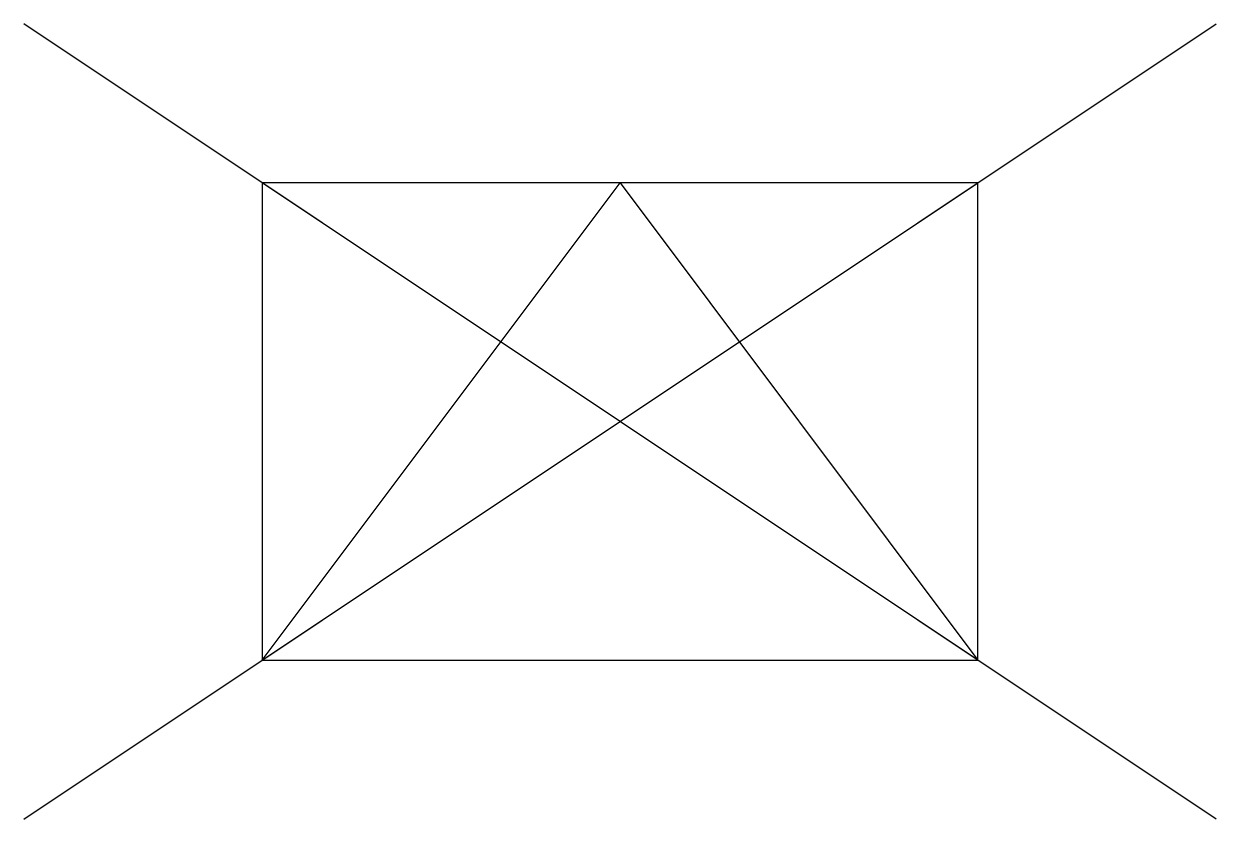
# Model space of a CAD drawing. Header units: metres. Extents: x -1.88 to 1.88, y -0.5 to 2.
import ezdxf

# ---------------------------------------------------------------- set-up
doc = ezdxf.new("R2010")
doc.units = ezdxf.units.M
doc.layers.get('0').update_dxf_attribs({"color": 150})

msp = doc.modelspace()

# ---------------------------------------------------------------- linework, layer by layer
for p, q in [((-1.875, -0.5), (1.875, 2)), ((1.875, -0.5), (-1.875, 2)), ((-1.125, 0), (1.125, 1.5)), ((1.125, 0), (-1.125, 1.5))]:
    msp.add_line(p, q)
msp.add_lwpolyline([(-1.125, 0), (1.125, 0), (1.125, 1.5), (-1.125, 1.5)], close=True)
at = {"flags": 128}
msp.add_lwpolyline([(-1.125, 0), (0, 1.5), (1.125, 0)], dxfattribs=at)

doc.saveas('drawing.dxf')
